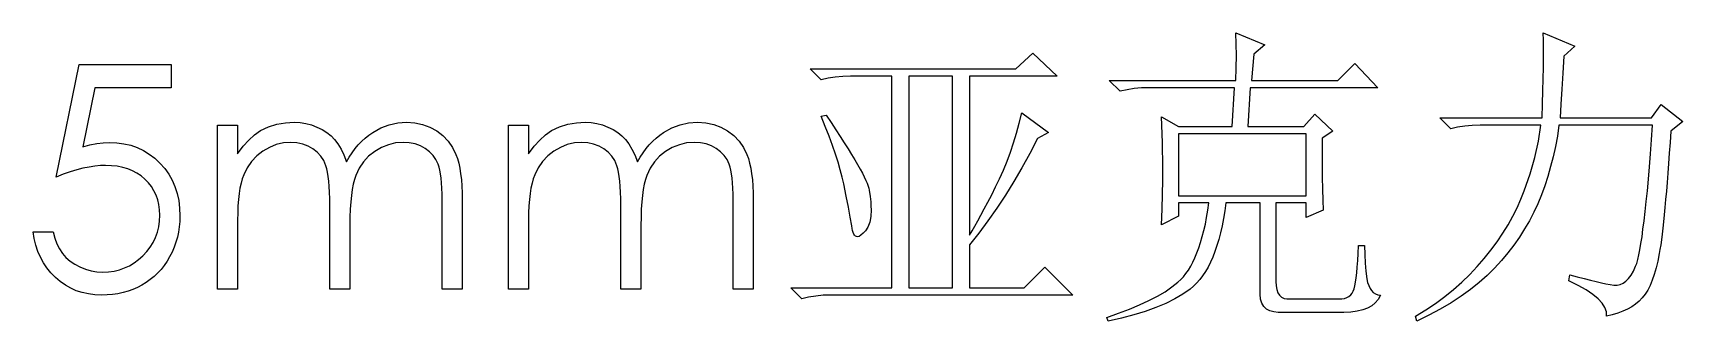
# Model space of a CAD drawing. Extents: x -270 to 328, y -806 to 376.
# Drawn here: x -269.8 to -129.9, y -82.9 to -58.4 of the extents above; entities that cross this region are included whole.
import ezdxf

# ---------------------------------------------------------------- set-up
doc = ezdxf.new("R2010")
doc.units = 0
doc.layers.get('0').update_dxf_attribs({"linetype": 'CONTINUOUS'})

msp = doc.modelspace()

# ---------------------------------------------------------------- linework, layer by layer
at = {"color": 7, "linetype": 'Continuous'}
for p, q in [((-167.79, -59.37), (-167.82, -58.43)), ((-167.82, -58.43), (-165.35, -59.44)), ((-141.74, -59.04), (-141.76, -58.43)), ((-141.76, -58.43), (-139.08, -59.56)), ((-186.47, -61.48), (-185.03, -60.14)), ((-185.03, -60.14), (-182.97, -62.1)), ((-167.77, -60.34), (-167.79, -59.37)), ((-165.35, -59.44), (-166.28, -60.24)), ((-141.73, -59.73), (-141.74, -59.04)), ((-141.72, -60.51), (-141.73, -59.73)), ((-139.08, -59.56), (-140, -60.39)), ((-267.83, -70.65), (-265.88, -61.12)), ((-265.88, -61.12), (-258.06, -61.12)), ((-258.06, -61.12), (-258.06, -63.08)), ((-203.89, -61.48), (-186.47, -61.48)), ((-202.96, -62.41), (-203.89, -61.48)), ((-167.82, -62.46), (-167.79, -61.38)), ((-167.79, -61.38), (-167.77, -60.34)), ((-166.28, -60.24), (-166.48, -62.46)), ((-159.17, -62.46), (-157.73, -61.01)), ((-157.73, -61.01), (-155.77, -63.08)), ((-141.75, -62.31), (-141.73, -61.37)), ((-141.73, -61.37), (-141.72, -60.51)), ((-140, -60.39), (-140.1, -61.83)), ((-202.38, -62.27), (-202.96, -62.41)), ((-201.77, -62.17), (-202.38, -62.27)), ((-201.14, -62.12), (-201.77, -62.17)), ((-200.49, -62.1), (-201.14, -62.12)), ((-196.98, -62.1), (-200.49, -62.1)), ((-196.98, -80.04), (-196.98, -62.1)), ((-195.54, -62.1), (-195.54, -80.04)), ((-191.83, -62.1), (-195.54, -62.1)), ((-191.83, -80.04), (-191.83, -62.1)), ((-182.97, -62.1), (-190.39, -62.1)), ((-190.39, -62.1), (-190.39, -75.58)), ((-177.61, -63.38), (-178.54, -62.46)), ((-178.54, -62.46), (-167.82, -62.46)), ((-166.48, -62.46), (-159.17, -62.46)), ((-141.78, -63.33), (-141.75, -62.31)), ((-140.1, -61.83), (-140.18, -63.19)), ((-264.54, -63.08), (-265.57, -68.09)), ((-258.06, -63.08), (-264.54, -63.08)), ((-177.03, -63.25), (-177.61, -63.38)), ((-176.43, -63.15), (-177.03, -63.25)), ((-175.8, -63.09), (-176.43, -63.15)), ((-175.14, -63.08), (-175.8, -63.09)), ((-167.93, -63.08), (-175.14, -63.08)), ((-168.13, -66.36), (-167.93, -63.08)), ((-166.59, -63.08), (-166.79, -66.36)), ((-155.77, -63.08), (-166.59, -63.08)), ((-141.81, -64.44), (-141.78, -63.33)), ((-140.18, -63.19), (-140.26, -64.46)), ((-202.96, -65.5), (-202.55, -65.4)), ((-202.62, -66.36), (-202.96, -65.5)), ((-202.55, -65.4), (-202.12, -66.03)), ((-186.17, -66.08), (-185.96, -65.21)), ((-185.96, -65.21), (-183.69, -66.87)), ((-174.03, -67.73), (-174.11, -65.54)), ((-174.11, -65.54), (-172.67, -66.36)), ((-162.05, -66.36), (-161.13, -65.33)), ((-161.13, -65.33), (-159.58, -66.76)), ((-149.59, -66.56), (-150.51, -65.63)), ((-150.51, -65.63), (-141.86, -65.63)), ((-141.86, -65.63), (-141.81, -64.44)), ((-140.26, -64.46), (-140.31, -65.63)), ((-140.31, -65.63), (-132.59, -65.63)), ((-132.59, -65.63), (-131.76, -64.5)), ((-131.76, -64.5), (-129.91, -65.94)), ((-254.15, -66.25), (-252.44, -66.25)), ((-254.15, -80.17), (-254.15, -66.25)), ((-252.44, -66.25), (-252.44, -68.67)), ((-251.49, -67.51), (-251, -67.07)), ((-251, -67.07), (-250.51, -66.71)), ((-250.51, -66.71), (-249.82, -66.4)), ((-249.82, -66.4), (-249.11, -66.18)), ((-249.11, -66.18), (-248.39, -66.05)), ((-248.39, -66.05), (-247.64, -66.01)), ((-247.64, -66.01), (-247.14, -66.03)), ((-247.14, -66.03), (-246.65, -66.11)), ((-246.65, -66.11), (-246.17, -66.23)), ((-246.17, -66.23), (-245.71, -66.41)), ((-245.71, -66.41), (-245.27, -66.62)), ((-245.27, -66.62), (-244.88, -66.87)), ((-244.88, -66.87), (-244.52, -67.15)), ((-241.62, -67.34), (-241.31, -67.09)), ((-241.31, -67.09), (-240.98, -66.86)), ((-240.98, -66.86), (-240.3, -66.49)), ((-240.3, -66.49), (-239.59, -66.22)), ((-239.59, -66.22), (-238.86, -66.06)), ((-238.86, -66.06), (-238.11, -66.01)), ((-238.11, -66.01), (-237.41, -66.05)), ((-237.41, -66.05), (-236.75, -66.19)), ((-236.75, -66.19), (-236.14, -66.41)), ((-236.14, -66.41), (-235.56, -66.73)), ((-235.56, -66.73), (-235.05, -67.13)), ((-235.05, -67.13), (-234.6, -67.6)), ((-229.48, -66.25), (-227.78, -66.25)), ((-229.48, -80.17), (-229.48, -66.25)), ((-227.78, -66.25), (-227.78, -68.67)), ((-226.82, -67.51), (-226.34, -67.07)), ((-226.34, -67.07), (-225.84, -66.71)), ((-225.84, -66.71), (-225.15, -66.4)), ((-225.15, -66.4), (-224.44, -66.18)), ((-224.44, -66.18), (-223.72, -66.05)), ((-223.72, -66.05), (-222.97, -66.01)), ((-222.97, -66.01), (-222.47, -66.03)), ((-222.47, -66.03), (-221.98, -66.11)), ((-221.98, -66.11), (-221.51, -66.23)), ((-221.51, -66.23), (-221.04, -66.41)), ((-221.04, -66.41), (-220.6, -66.62)), ((-220.6, -66.62), (-220.21, -66.87)), ((-220.21, -66.87), (-219.86, -67.15)), ((-216.96, -67.34), (-216.64, -67.09)), ((-216.64, -67.09), (-216.32, -66.86)), ((-216.32, -66.86), (-215.64, -66.49)), ((-215.64, -66.49), (-214.93, -66.22)), ((-214.93, -66.22), (-214.2, -66.06)), ((-214.2, -66.06), (-213.44, -66.01)), ((-213.44, -66.01), (-212.74, -66.05)), ((-212.74, -66.05), (-212.08, -66.19)), ((-212.08, -66.19), (-211.47, -66.41)), ((-211.47, -66.41), (-210.9, -66.73)), ((-210.9, -66.73), (-210.38, -67.13)), ((-210.38, -67.13), (-209.93, -67.6)), ((-202.3, -67.19), (-202.62, -66.36)), ((-202.12, -66.03), (-201.72, -66.64)), ((-201.72, -66.64), (-201.35, -67.21)), ((-186.66, -67.74), (-186.4, -66.92)), ((-186.4, -66.92), (-186.17, -66.08)), ((-183.69, -66.87), (-184.62, -67.39)), ((-172.67, -66.36), (-168.13, -66.36)), ((-172.67, -66.98), (-172.67, -72.23)), ((-161.85, -66.98), (-172.67, -66.98)), ((-166.79, -66.36), (-162.05, -66.36)), ((-161.85, -72.23), (-161.85, -66.98)), ((-159.58, -66.76), (-160.51, -67.36)), ((-149.01, -66.43), (-149.59, -66.56)), ((-148.4, -66.33), (-149.01, -66.43)), ((-147.77, -66.27), (-148.4, -66.33)), ((-147.11, -66.25), (-147.77, -66.27)), ((-141.96, -66.25), (-147.11, -66.25)), ((-142.16, -67.6), (-141.96, -66.25)), ((-140.42, -66.25), (-140.56, -67.17)), ((-132.48, -66.25), (-140.42, -66.25)), ((-132.57, -67.49), (-132.48, -66.25)), ((-130.94, -66.77), (-131, -67.71)), ((-129.91, -65.94), (-130.94, -66.77)), ((-265.57, -68.09), (-264.96, -67.93)), ((-264.96, -67.93), (-264.38, -67.81)), ((-264.38, -67.81), (-263.84, -67.74)), ((-263.84, -67.74), (-263.32, -67.72)), ((-263.32, -67.72), (-262.68, -67.74)), ((-262.68, -67.74), (-262.07, -67.83)), ((-262.07, -67.83), (-261.49, -67.96)), ((-261.49, -67.96), (-260.94, -68.15)), ((-260.94, -68.15), (-260.42, -68.4)), ((-260.42, -68.4), (-259.93, -68.7)), ((-252.44, -68.67), (-251.97, -68.04)), ((-251.97, -68.04), (-251.49, -67.51)), ((-250.29, -68.46), (-250.81, -68.86)), ((-249.74, -68.14), (-250.29, -68.46)), ((-249.16, -67.9), (-249.74, -68.14)), ((-248.56, -67.76), (-249.16, -67.9)), ((-247.94, -67.72), (-248.56, -67.76)), ((-247.41, -67.75), (-247.94, -67.72)), ((-246.92, -67.85), (-247.41, -67.75)), ((-246.47, -68.02), (-246.92, -67.85)), ((-246.06, -68.26), (-246.47, -68.02)), ((-245.69, -68.55), (-246.06, -68.26)), ((-244.52, -67.15), (-244.21, -67.47)), ((-244.21, -67.47), (-243.94, -67.84)), ((-243.94, -67.84), (-243.67, -68.28)), ((-243.67, -68.28), (-243.43, -68.78)), ((-242.74, -68.59), (-242.48, -68.24)), ((-242.48, -68.24), (-242.21, -67.92)), ((-242.21, -67.92), (-241.92, -67.62)), ((-241.92, -67.62), (-241.62, -67.34)), ((-240.81, -68.48), (-241.33, -68.89)), ((-240.25, -68.14), (-240.81, -68.48)), ((-239.66, -67.91), (-240.25, -68.14)), ((-239.05, -67.76), (-239.66, -67.91)), ((-238.4, -67.72), (-239.05, -67.76)), ((-237.88, -67.75), (-238.4, -67.72)), ((-237.39, -67.84), (-237.88, -67.75)), ((-236.94, -68), (-237.39, -67.84)), ((-236.53, -68.22), (-236.94, -68)), ((-236.17, -68.5), (-236.53, -68.22)), ((-235.87, -68.81), (-236.17, -68.5)), ((-234.6, -67.6), (-234.23, -68.14)), ((-234.23, -68.14), (-233.93, -68.75)), ((-227.78, -68.67), (-227.3, -68.04)), ((-227.3, -68.04), (-226.82, -67.51)), ((-225.63, -68.46), (-226.14, -68.86)), ((-225.07, -68.14), (-225.63, -68.46)), ((-224.49, -67.9), (-225.07, -68.14)), ((-223.89, -67.76), (-224.49, -67.9)), ((-223.27, -67.72), (-223.89, -67.76)), ((-222.75, -67.75), (-223.27, -67.72)), ((-222.26, -67.85), (-222.75, -67.75)), ((-221.8, -68.02), (-222.26, -67.85)), ((-221.39, -68.26), (-221.8, -68.02)), ((-221.02, -68.55), (-221.39, -68.26)), ((-219.86, -67.15), (-219.55, -67.47)), ((-219.55, -67.47), (-219.27, -67.84)), ((-219.27, -67.84), (-219.01, -68.28)), ((-219.01, -68.28), (-218.77, -68.78)), ((-218.07, -68.59), (-217.81, -68.24)), ((-217.81, -68.24), (-217.54, -67.92)), ((-217.54, -67.92), (-217.25, -67.62)), ((-217.25, -67.62), (-216.96, -67.34)), ((-216.15, -68.48), (-216.66, -68.89)), ((-215.59, -68.14), (-216.15, -68.48)), ((-214.99, -67.91), (-215.59, -68.14)), ((-214.38, -67.76), (-214.99, -67.91)), ((-213.74, -67.72), (-214.38, -67.76)), ((-213.21, -67.75), (-213.74, -67.72)), ((-212.72, -67.84), (-213.21, -67.75)), ((-212.27, -68), (-212.72, -67.84)), ((-211.87, -68.22), (-212.27, -68)), ((-211.5, -68.5), (-211.87, -68.22)), ((-211.2, -68.81), (-211.5, -68.5)), ((-209.93, -67.6), (-209.56, -68.14)), ((-209.56, -68.14), (-209.26, -68.75)), ((-202.02, -67.97), (-202.3, -67.19)), ((-201.76, -68.7), (-202.02, -67.97)), ((-201.35, -67.21), (-201.01, -67.75)), ((-201.01, -67.75), (-200.68, -68.26)), ((-200.68, -68.26), (-200.39, -68.73)), ((-186.92, -68.54), (-186.66, -67.74)), ((-184.62, -67.39), (-185.27, -68.64)), ((-174.01, -69.86), (-174.03, -67.73)), ((-160.51, -67.36), (-160.51, -69.55)), ((-142.47, -68.98), (-142.16, -67.6)), ((-140.72, -68.06), (-140.91, -68.93)), ((-140.56, -67.17), (-140.72, -68.06)), ((-132.66, -68.67), (-132.57, -67.49)), ((-131, -67.71), (-131.07, -68.62)), ((-265.55, -69.91), (-266.08, -70.05)), ((-265.03, -69.81), (-265.55, -69.91)), ((-264.54, -69.73), (-265.03, -69.81)), ((-264.07, -69.68), (-264.54, -69.73)), ((-263.63, -69.67), (-264.07, -69.68)), ((-263.12, -69.69), (-263.63, -69.67)), ((-262.64, -69.74), (-263.12, -69.69)), ((-262.18, -69.83), (-262.64, -69.74)), ((-261.75, -69.96), (-262.18, -69.83)), ((-259.93, -68.7), (-259.46, -69.06)), ((-259.46, -69.06), (-259.02, -69.47)), ((-259.02, -69.47), (-258.62, -69.92)), ((-258.62, -69.92), (-258.28, -70.4)), ((-251.62, -69.86), (-251.92, -70.46)), ((-251.25, -69.33), (-251.62, -69.86)), ((-250.81, -68.86), (-251.25, -69.33)), ((-245.38, -68.88), (-245.69, -68.55)), ((-245.13, -69.26), (-245.38, -68.88)), ((-244.95, -69.69), (-245.13, -69.26)), ((-244.87, -69.94), (-244.95, -69.69)), ((-243.43, -68.78), (-243.21, -69.37)), ((-243.21, -69.37), (-242.98, -68.97)), ((-242.98, -68.97), (-242.74, -68.59)), ((-242.12, -69.91), (-242.41, -70.51)), ((-241.76, -69.37), (-242.12, -69.91)), ((-241.33, -68.89), (-241.76, -69.37)), ((-235.62, -69.17), (-235.87, -68.81)), ((-235.43, -69.57), (-235.62, -69.17)), ((-235.35, -69.8), (-235.43, -69.57)), ((-235.29, -70.07), (-235.35, -69.8)), ((-233.93, -68.75), (-233.8, -69.09)), ((-233.8, -69.09), (-233.69, -69.48)), ((-233.69, -69.48), (-233.6, -69.9)), ((-233.6, -69.9), (-233.53, -70.37)), ((-226.95, -69.86), (-227.25, -70.46)), ((-226.58, -69.33), (-226.95, -69.86)), ((-226.14, -68.86), (-226.58, -69.33)), ((-220.72, -68.88), (-221.02, -68.55)), ((-220.47, -69.26), (-220.72, -68.88)), ((-220.28, -69.69), (-220.47, -69.26)), ((-220.2, -69.94), (-220.28, -69.69)), ((-218.77, -68.78), (-218.54, -69.37)), ((-218.54, -69.37), (-218.31, -68.97)), ((-218.31, -68.97), (-218.07, -68.59)), ((-217.46, -69.91), (-217.75, -70.51)), ((-217.09, -69.37), (-217.46, -69.91)), ((-216.66, -68.89), (-217.09, -69.37)), ((-210.95, -69.17), (-211.2, -68.81)), ((-210.76, -69.57), (-210.95, -69.17)), ((-210.68, -69.8), (-210.76, -69.57)), ((-210.62, -70.07), (-210.68, -69.8)), ((-209.26, -68.75), (-209.13, -69.09)), ((-209.13, -69.09), (-209.03, -69.48)), ((-209.03, -69.48), (-208.93, -69.9)), ((-208.93, -69.9), (-208.86, -70.37)), ((-201.54, -69.4), (-201.76, -68.7)), ((-201.35, -70.05), (-201.54, -69.4)), ((-200.39, -68.73), (-200.12, -69.18)), ((-200.12, -69.18), (-199.88, -69.59)), ((-199.88, -69.59), (-199.67, -69.97)), ((-187.52, -70.06), (-187.21, -69.31)), ((-187.21, -69.31), (-186.92, -68.54)), ((-185.95, -69.86), (-186.64, -71.04)), ((-185.27, -68.64), (-185.95, -69.86)), ((-174.01, -70.94), (-174.01, -69.86)), ((-160.51, -69.55), (-160.5, -70.66)), ((-142.86, -70.39), (-142.47, -68.98)), ((-141.13, -69.77), (-141.36, -70.59)), ((-140.91, -68.93), (-141.13, -69.77)), ((-132.84, -70.83), (-132.75, -69.78)), ((-132.75, -69.78), (-132.66, -68.67)), ((-131.13, -69.49), (-131.19, -70.31)), ((-131.07, -68.62), (-131.13, -69.49)), ((-267.22, -70.42), (-267.83, -70.65)), ((-266.64, -70.22), (-267.22, -70.42)), ((-266.08, -70.05), (-266.64, -70.22)), ((-261.35, -70.13), (-261.75, -69.96)), ((-260.97, -70.33), (-261.35, -70.13)), ((-260.61, -70.56), (-260.97, -70.33)), ((-260.29, -70.84), (-260.61, -70.56)), ((-259.99, -71.14), (-260.29, -70.84)), ((-259.74, -71.46), (-259.99, -71.14)), ((-258.28, -70.4), (-257.99, -70.92)), ((-257.99, -70.92), (-257.75, -71.46)), ((-252.14, -71.17), (-252.24, -71.59)), ((-252.04, -70.8), (-252.14, -71.17)), ((-251.92, -70.46), (-252.04, -70.8)), ((-244.81, -70.24), (-244.87, -69.94)), ((-244.75, -70.59), (-244.81, -70.24)), ((-244.71, -70.99), (-244.75, -70.59)), ((-244.67, -71.44), (-244.71, -70.99)), ((-242.63, -71.25), (-242.72, -71.7)), ((-242.53, -70.86), (-242.63, -71.25)), ((-242.41, -70.51), (-242.53, -70.86)), ((-235.23, -70.39), (-235.29, -70.07)), ((-235.18, -70.75), (-235.23, -70.39)), ((-235.15, -71.15), (-235.18, -70.75)), ((-235.12, -71.6), (-235.15, -71.15)), ((-233.53, -70.37), (-233.47, -70.87)), ((-233.47, -70.87), (-233.43, -71.42)), ((-227.48, -71.17), (-227.57, -71.59)), ((-227.37, -70.8), (-227.48, -71.17)), ((-227.25, -70.46), (-227.37, -70.8)), ((-220.14, -70.24), (-220.2, -69.94)), ((-220.09, -70.59), (-220.14, -70.24)), ((-220.04, -70.99), (-220.09, -70.59)), ((-220.01, -71.44), (-220.04, -70.99)), ((-217.97, -71.25), (-218.05, -71.7)), ((-217.86, -70.86), (-217.97, -71.25)), ((-217.75, -70.51), (-217.86, -70.86)), ((-210.56, -70.39), (-210.62, -70.07)), ((-210.51, -70.75), (-210.56, -70.39)), ((-210.48, -71.15), (-210.51, -70.75)), ((-210.45, -71.6), (-210.48, -71.15)), ((-208.86, -70.37), (-208.8, -70.87)), ((-208.8, -70.87), (-208.76, -71.42)), ((-201.18, -70.67), (-201.35, -70.05)), ((-201.05, -71.23), (-201.18, -70.67)), ((-200.84, -72.28), (-201.05, -71.23)), ((-199.67, -69.97), (-199.47, -70.32)), ((-199.47, -70.32), (-199.31, -70.64)), ((-199.31, -70.64), (-199.18, -70.93)), ((-199.18, -70.93), (-199.07, -71.18)), ((-199.07, -71.18), (-198.98, -71.41)), ((-188.18, -71.49), (-187.84, -70.79)), ((-187.84, -70.79), (-187.52, -70.06)), ((-186.64, -71.04), (-187.35, -72.18)), ((-174.03, -72.11), (-174.01, -70.94)), ((-160.5, -70.66), (-160.48, -71.68)), ((-143.36, -71.82), (-142.86, -70.39)), ((-141.36, -70.59), (-141.63, -71.39)), ((-132.93, -71.81), (-132.84, -70.83)), ((-131.25, -71.1), (-131.32, -71.85)), ((-131.19, -70.31), (-131.25, -71.1)), ((-259.53, -71.81), (-259.74, -71.46)), ((-259.35, -72.18), (-259.53, -71.81)), ((-259.21, -72.57), (-259.35, -72.18)), ((-259.11, -72.98), (-259.21, -72.57)), ((-257.75, -71.46), (-257.56, -72.04)), ((-257.56, -72.04), (-257.43, -72.64)), ((-257.43, -72.64), (-257.35, -73.28)), ((-252.37, -72.55), (-252.41, -73.1)), ((-252.31, -72.05), (-252.37, -72.55)), ((-252.24, -71.59), (-252.31, -72.05)), ((-244.65, -71.94), (-244.67, -71.44)), ((-244.63, -72.49), (-244.65, -71.94)), ((-244.63, -73.09), (-244.63, -72.49)), ((-242.79, -72.21), (-242.84, -72.76)), ((-242.72, -71.7), (-242.79, -72.21)), ((-235.11, -72.09), (-235.12, -71.6)), ((-235.1, -72.62), (-235.11, -72.09)), ((-235.1, -80.17), (-235.1, -72.62)), ((-233.43, -71.42), (-233.4, -72)), ((-233.4, -72), (-233.39, -72.63)), ((-233.39, -72.63), (-233.39, -80.17)), ((-227.7, -72.55), (-227.74, -73.1)), ((-227.64, -72.05), (-227.7, -72.55)), ((-227.57, -71.59), (-227.64, -72.05)), ((-219.98, -71.94), (-220.01, -71.44)), ((-219.96, -72.49), (-219.98, -71.94)), ((-219.96, -73.09), (-219.96, -72.49)), ((-218.12, -72.21), (-218.18, -72.76)), ((-218.05, -71.7), (-218.12, -72.21)), ((-210.44, -72.09), (-210.45, -71.6)), ((-210.43, -72.62), (-210.44, -72.09)), ((-210.43, -80.17), (-210.43, -72.62)), ((-208.76, -71.42), (-208.73, -72)), ((-208.73, -72), (-208.73, -72.63)), ((-208.73, -72.63), (-208.73, -80.17)), ((-200.65, -73.21), (-200.84, -72.28)), ((-198.98, -71.41), (-198.92, -71.6)), ((-198.92, -71.6), (-198.89, -71.76)), ((-198.89, -71.76), (-198.82, -72.29)), ((-198.82, -72.29), (-198.77, -72.75)), ((-188.84, -72.77), (-188.51, -72.15)), ((-188.51, -72.15), (-188.18, -71.49)), ((-187.35, -72.18), (-188.08, -73.29)), ((-174.06, -73.36), (-174.03, -72.11)), ((-172.67, -72.23), (-161.85, -72.23)), ((-160.48, -71.68), (-160.45, -72.61)), ((-160.45, -72.61), (-160.41, -73.46)), ((-143.97, -73.26), (-143.65, -72.54)), ((-143.65, -72.54), (-143.36, -71.82)), ((-141.91, -72.16), (-142.22, -72.91)), ((-141.63, -71.39), (-141.91, -72.16)), ((-133.11, -73.57), (-133.02, -72.72)), ((-133.02, -72.72), (-132.93, -71.81)), ((-131.38, -72.56), (-131.44, -73.23)), ((-131.32, -71.85), (-131.38, -72.56)), ((-259.06, -73.42), (-259.11, -72.98)), ((-259.04, -73.87), (-259.06, -73.42)), ((-259.06, -74.38), (-259.04, -73.87)), ((-257.35, -73.28), (-257.33, -73.95)), ((-257.33, -73.95), (-257.34, -74.41)), ((-252.43, -73.68), (-252.44, -74.31)), ((-252.41, -73.1), (-252.43, -73.68)), ((-244.63, -80.17), (-244.63, -73.09)), ((-242.91, -74.04), (-242.92, -74.76)), ((-242.89, -73.37), (-242.91, -74.04)), ((-242.84, -72.76), (-242.89, -73.37)), ((-227.77, -73.68), (-227.78, -74.31)), ((-227.74, -73.1), (-227.77, -73.68)), ((-219.96, -80.17), (-219.96, -73.09)), ((-218.24, -74.04), (-218.25, -74.76)), ((-218.22, -73.37), (-218.24, -74.04)), ((-218.18, -72.76), (-218.22, -73.37)), ((-200.5, -74.05), (-200.65, -73.21)), ((-200.38, -74.78), (-200.5, -74.05)), ((-198.76, -74), (-198.85, -74.49)), ((-198.77, -72.75), (-198.75, -73.12)), ((-198.73, -73.42), (-198.76, -74)), ((-198.75, -73.12), (-198.73, -73.42)), ((-189.69, -74.37), (-189.42, -73.88)), ((-189.42, -73.88), (-189.14, -73.35)), ((-189.14, -73.35), (-188.84, -72.77)), ((-188.08, -73.29), (-188.83, -74.37)), ((-174.11, -74.7), (-174.06, -73.36)), ((-172.67, -73.98), (-174.11, -74.7)), ((-170.09, -72.84), (-172.67, -72.84)), ((-172.67, -72.84), (-172.67, -73.98)), ((-170.4, -74.64), (-170.29, -74.07)), ((-170.29, -74.07), (-170.19, -73.47)), ((-170.19, -73.47), (-170.09, -72.84)), ((-168.74, -73.52), (-168.85, -74.17)), ((-168.65, -72.84), (-168.74, -73.52)), ((-165.76, -72.84), (-168.65, -72.84)), ((-165.76, -80.12), (-165.76, -72.84)), ((-161.85, -72.84), (-164.42, -72.84)), ((-164.42, -72.84), (-164.42, -79.51)), ((-161.85, -74.08), (-161.85, -72.84)), ((-160.41, -73.46), (-161.85, -74.08)), ((-144.74, -74.7), (-144.34, -73.98)), ((-144.34, -73.98), (-143.97, -73.26)), ((-142.56, -73.63), (-142.93, -74.35)), ((-142.22, -72.91), (-142.56, -73.63)), ((-133.2, -74.35), (-133.11, -73.57)), ((-131.5, -73.86), (-131.56, -74.44)), ((-131.44, -73.23), (-131.5, -73.86)), ((-269.68, -75.87), (-269.78, -75.29)), ((-269.78, -75.29), (-268.07, -75.29)), ((-268.07, -75.29), (-267.94, -75.83)), ((-259.39, -75.77), (-259.23, -75.33)), ((-259.23, -75.33), (-259.12, -74.87)), ((-259.12, -74.87), (-259.06, -74.38)), ((-257.45, -75.32), (-257.54, -75.76)), ((-257.38, -74.87), (-257.45, -75.32)), ((-257.34, -74.41), (-257.38, -74.87)), ((-252.44, -74.31), (-252.44, -80.17)), ((-242.92, -74.76), (-242.92, -80.17)), ((-227.78, -74.31), (-227.78, -80.17)), ((-218.25, -74.76), (-218.25, -80.17)), ((-200.35, -75), (-200.38, -74.78)), ((-200.31, -75.19), (-200.35, -75)), ((-200.26, -75.35), (-200.31, -75.19)), ((-200.2, -75.48), (-200.26, -75.35)), ((-200.13, -75.58), (-200.2, -75.48)), ((-199.41, -75.42), (-199.6, -75.58)), ((-199.2, -75.2), (-199.41, -75.42)), ((-199, -74.89), (-199.2, -75.2)), ((-198.85, -74.49), (-199, -74.89)), ((-190.39, -75.58), (-190.17, -75.22)), ((-189.6, -75.41), (-190.39, -76.41)), ((-190.17, -75.22), (-189.94, -74.82)), ((-189.94, -74.82), (-189.69, -74.37)), ((-188.83, -74.37), (-189.6, -75.41)), ((-170.66, -75.7), (-170.53, -75.18)), ((-170.53, -75.18), (-170.4, -74.64)), ((-169.11, -75.37), (-169.26, -75.94)), ((-168.98, -74.79), (-169.11, -75.37)), ((-168.85, -74.17), (-168.98, -74.79)), ((-145.67, -76.13), (-145.19, -75.41)), ((-145.19, -75.41), (-144.74, -74.7)), ((-143.34, -75.05), (-143.78, -75.74)), ((-142.93, -74.35), (-143.34, -75.05)), ((-133.38, -75.71), (-133.3, -75.06)), ((-133.3, -75.06), (-133.2, -74.35)), ((-131.68, -75.5), (-131.74, -75.97)), ((-131.62, -74.99), (-131.68, -75.5)), ((-131.56, -74.44), (-131.62, -74.99)), ((-269.55, -76.42), (-269.68, -75.87)), ((-269.37, -76.95), (-269.55, -76.42)), ((-267.94, -75.83), (-267.76, -76.31)), ((-267.76, -76.31), (-267.54, -76.75)), ((-267.54, -76.75), (-267.29, -77.13)), ((-260.13, -76.97), (-259.84, -76.59)), ((-259.84, -76.59), (-259.59, -76.19)), ((-259.59, -76.19), (-259.39, -75.77)), ((-257.82, -76.6), (-257.99, -77.01)), ((-257.67, -76.18), (-257.82, -76.6)), ((-257.54, -75.76), (-257.67, -76.18)), ((-200.05, -75.66), (-200.13, -75.58)), ((-199.97, -75.7), (-200.05, -75.66)), ((-199.87, -75.71), (-199.97, -75.7)), ((-199.75, -75.68), (-199.87, -75.71)), ((-199.6, -75.58), (-199.75, -75.68)), ((-190.39, -76.41), (-190.39, -80.04)), ((-171.11, -77.08), (-170.95, -76.65)), ((-170.95, -76.65), (-170.8, -76.19)), ((-170.8, -76.19), (-170.66, -75.7)), ((-169.42, -76.46), (-169.59, -76.97)), ((-169.26, -75.94), (-169.42, -76.46)), ((-157.44, -77.12), (-157.42, -76.46)), ((-157.42, -76.46), (-156.9, -76.46)), ((-156.9, -76.46), (-156.89, -77.21)), ((-146.76, -77.55), (-146.19, -76.84)), ((-146.19, -76.84), (-145.67, -76.13)), ((-144.25, -76.42), (-144.76, -77.08)), ((-143.78, -75.74), (-144.25, -76.42)), ((-133.65, -77.26), (-133.56, -76.81)), ((-133.56, -76.81), (-133.48, -76.29)), ((-133.48, -76.29), (-133.38, -75.71)), ((-131.86, -76.79), (-131.92, -77.13)), ((-131.8, -76.4), (-131.86, -76.79)), ((-131.74, -75.97), (-131.8, -76.4)), ((-269.15, -77.44), (-269.37, -76.95)), ((-268.89, -77.92), (-269.15, -77.44)), ((-268.6, -78.36), (-268.89, -77.92)), ((-267.29, -77.13), (-266.99, -77.47)), ((-266.99, -77.47), (-266.64, -77.77)), ((-266.64, -77.77), (-266.25, -78.04)), ((-266.25, -78.04), (-265.81, -78.27)), ((-265.81, -78.27), (-265.34, -78.46)), ((-262.02, -78.36), (-261.61, -78.17)), ((-261.61, -78.17), (-261.21, -77.93)), ((-261.21, -77.93), (-260.83, -77.65)), ((-260.83, -77.65), (-260.46, -77.32)), ((-260.46, -77.32), (-260.13, -76.97)), ((-258.67, -78.15), (-258.93, -78.48)), ((-258.42, -77.79), (-258.67, -78.15)), ((-258.2, -77.41), (-258.42, -77.79)), ((-257.99, -77.01), (-258.2, -77.41)), ((-185.75, -80.04), (-184, -78.29)), ((-184, -78.29), (-181.63, -80.66)), ((-171.84, -78.55), (-171.64, -78.22)), ((-171.64, -78.22), (-171.46, -77.87)), ((-171.46, -77.87), (-171.28, -77.49)), ((-171.28, -77.49), (-171.11, -77.08)), ((-170.17, -78.29), (-170.4, -78.67)), ((-169.96, -77.88), (-170.17, -78.29)), ((-169.77, -77.44), (-169.96, -77.88)), ((-169.59, -76.97), (-169.77, -77.44)), ((-157.56, -78.76), (-157.52, -78.28)), ((-157.52, -78.28), (-157.48, -77.73)), ((-157.48, -77.73), (-157.44, -77.12)), ((-156.89, -77.21), (-156.85, -77.94)), ((-156.85, -77.94), (-156.79, -78.63)), ((-147.99, -78.92), (-147.35, -78.24)), ((-147.35, -78.24), (-146.76, -77.55)), ((-145.3, -77.73), (-145.88, -78.37)), ((-144.76, -77.08), (-145.3, -77.73)), ((-134.11, -78.63), (-133.93, -78.22)), ((-133.93, -78.22), (-133.83, -77.97)), ((-133.83, -77.97), (-133.75, -77.65)), ((-133.75, -77.65), (-133.65, -77.26)), ((-132.04, -77.77), (-132.18, -78.35)), ((-131.92, -77.13), (-132.04, -77.77)), ((-268.26, -78.77), (-268.6, -78.36)), ((-267.88, -79.16), (-268.26, -78.77)), ((-267.47, -79.52), (-267.88, -79.16)), ((-267.04, -79.82), (-267.47, -79.52)), ((-265.34, -78.46), (-264.86, -78.6)), ((-264.86, -78.6), (-264.37, -78.68)), ((-264.37, -78.68), (-263.87, -78.71)), ((-263.87, -78.71), (-263.38, -78.68)), ((-263.38, -78.68), (-262.91, -78.62)), ((-262.91, -78.62), (-262.46, -78.51)), ((-262.46, -78.51), (-262.02, -78.36)), ((-260.19, -79.6), (-260.55, -79.82)), ((-259.85, -79.35), (-260.19, -79.6)), ((-259.52, -79.09), (-259.85, -79.35)), ((-259.22, -78.8), (-259.52, -79.09)), ((-258.93, -78.48), (-259.22, -78.8)), ((-173.23, -79.97), (-172.72, -79.57)), ((-172.72, -79.57), (-172.49, -79.35)), ((-172.49, -79.35), (-172.26, -79.11)), ((-172.26, -79.11), (-172.04, -78.84)), ((-172.04, -78.84), (-171.84, -78.55)), ((-171.14, -79.64), (-171.41, -79.91)), ((-170.88, -79.35), (-171.14, -79.64)), ((-170.63, -79.03), (-170.88, -79.35)), ((-170.4, -78.67), (-170.63, -79.03)), ((-164.42, -79.51), (-164.4, -79.88)), ((-157.72, -79.87), (-157.66, -79.56)), ((-157.66, -79.56), (-157.61, -79.19)), ((-157.61, -79.19), (-157.56, -78.76)), ((-156.79, -78.63), (-156.7, -79.29)), ((-156.7, -79.29), (-156.64, -79.6)), ((-156.64, -79.6), (-156.55, -79.86)), ((-149.37, -80.19), (-148.66, -79.56)), ((-148.66, -79.56), (-147.99, -78.92)), ((-147.18, -79.6), (-147.92, -80.19)), ((-146.5, -78.99), (-147.18, -79.6)), ((-145.88, -78.37), (-146.5, -78.99)), ((-139.59, -79.45), (-139.49, -78.94)), ((-138.8, -79.84), (-139.59, -79.45)), ((-139.49, -78.94), (-138.87, -79.11)), ((-138.87, -79.11), (-138.29, -79.26)), ((-138.29, -79.26), (-137.76, -79.4)), ((-137.76, -79.4), (-137.27, -79.52)), ((-137.27, -79.52), (-136.83, -79.62)), ((-136.83, -79.62), (-136.44, -79.7)), ((-136.44, -79.7), (-136.09, -79.77)), ((-135.24, -79.77), (-134.99, -79.66)), ((-134.99, -79.66), (-134.75, -79.49)), ((-134.75, -79.49), (-134.52, -79.26)), ((-134.52, -79.26), (-134.31, -78.97)), ((-134.31, -78.97), (-134.11, -78.63)), ((-132.51, -79.39), (-132.7, -79.84)), ((-132.34, -78.9), (-132.51, -79.39)), ((-132.18, -78.35), (-132.34, -78.9)), ((-266.58, -80.08), (-267.04, -79.82)), ((-266.11, -80.29), (-266.58, -80.08)), ((-265.61, -80.45), (-266.11, -80.29)), ((-265.09, -80.56), (-265.61, -80.45)), ((-264.54, -80.64), (-265.09, -80.56)), ((-263.97, -80.66), (-264.54, -80.64)), ((-263.49, -80.65), (-263.97, -80.66)), ((-263.03, -80.61), (-263.49, -80.65)), ((-262.58, -80.54), (-263.03, -80.61)), ((-262.14, -80.45), (-262.58, -80.54)), ((-261.72, -80.33), (-262.14, -80.45)), ((-261.32, -80.19), (-261.72, -80.33)), ((-260.93, -80.02), (-261.32, -80.19)), ((-260.55, -79.82), (-260.93, -80.02)), ((-252.44, -80.17), (-254.15, -80.17)), ((-242.92, -80.17), (-244.63, -80.17)), ((-233.39, -80.17), (-235.1, -80.17)), ((-227.78, -80.17), (-229.48, -80.17)), ((-218.25, -80.17), (-219.96, -80.17)), ((-208.73, -80.17), (-210.43, -80.17)), ((-204.61, -80.97), (-205.53, -80.04)), ((-205.53, -80.04), (-196.98, -80.04)), ((-204.03, -80.84), (-204.61, -80.97)), ((-203.42, -80.74), (-204.03, -80.84)), ((-202.79, -80.68), (-203.42, -80.74)), ((-202.13, -80.66), (-202.79, -80.68)), ((-181.63, -80.66), (-202.13, -80.66)), ((-195.54, -80.04), (-191.83, -80.04)), ((-190.39, -80.04), (-185.75, -80.04)), ((-175.97, -81.49), (-175.18, -81.13)), ((-175.18, -81.13), (-174.46, -80.75)), ((-174.46, -80.75), (-173.81, -80.37)), ((-173.81, -80.37), (-173.23, -79.97)), ((-172.99, -80.98), (-173.75, -81.36)), ((-172.3, -80.58), (-172.99, -80.98)), ((-171.69, -80.15), (-172.3, -80.58)), ((-171.41, -79.91), (-171.69, -80.15)), ((-165.76, -80.59), (-165.76, -80.12)), ((-165.71, -81), (-165.76, -80.59)), ((-165.6, -81.34), (-165.71, -81)), ((-164.4, -79.88), (-164.35, -80.2)), ((-164.35, -80.2), (-164.25, -80.46)), ((-164.25, -80.46), (-164.11, -80.67)), ((-164.11, -80.67), (-163.94, -80.83)), ((-163.94, -80.83), (-163.73, -80.94)), ((-163.73, -80.94), (-163.48, -80.99)), ((-163.48, -80.99), (-163.19, -80.99)), ((-163.19, -80.99), (-159.07, -80.99)), ((-159.07, -80.99), (-158.82, -80.98)), ((-158.82, -80.98), (-158.6, -80.94)), ((-158.6, -80.94), (-158.4, -80.87)), ((-158.4, -80.87), (-158.23, -80.77)), ((-158.23, -80.77), (-158.08, -80.65)), ((-158.08, -80.65), (-157.96, -80.5)), ((-157.96, -80.5), (-157.86, -80.32)), ((-157.86, -80.32), (-157.78, -80.12)), ((-157.78, -80.12), (-157.72, -79.87)), ((-156.55, -79.86), (-156.44, -80.09)), ((-156.44, -80.09), (-156.31, -80.28)), ((-156.31, -80.28), (-156.16, -80.44)), ((-156.16, -80.44), (-155.98, -80.56)), ((-155.75, -81.02), (-155.99, -81.31)), ((-155.98, -80.56), (-155.78, -80.64)), ((-155.78, -80.64), (-155.56, -80.68)), ((-155.56, -80.68), (-155.75, -81.02)), ((-150.9, -81.37), (-150.11, -80.79)), ((-150.11, -80.79), (-149.37, -80.19)), ((-148.71, -80.76), (-149.56, -81.31)), ((-147.92, -80.19), (-148.71, -80.76)), ((-138.12, -80.22), (-138.8, -79.84)), ((-137.55, -80.6), (-138.12, -80.22)), ((-137.09, -80.98), (-137.55, -80.6)), ((-136.75, -81.35), (-137.09, -80.98)), ((-136.09, -79.77), (-135.78, -79.82)), ((-135.78, -79.82), (-135.5, -79.82)), ((-135.5, -79.82), (-135.24, -79.77)), ((-133.36, -80.9), (-133.62, -81.17)), ((-133.12, -80.59), (-133.36, -80.9)), ((-132.9, -80.24), (-133.12, -80.59)), ((-132.7, -79.84), (-132.9, -80.24)), ((-178.75, -82.55), (-177.75, -82.2)), ((-177.75, -82.2), (-176.82, -81.85)), ((-176.47, -82.34), (-177.52, -82.61)), ((-176.82, -81.85), (-175.97, -81.49)), ((-175.49, -82.04), (-176.47, -82.34)), ((-174.59, -81.71), (-175.49, -82.04)), ((-173.75, -81.36), (-174.59, -81.71)), ((-165.43, -81.63), (-165.6, -81.34)), ((-165.21, -81.84), (-165.43, -81.63)), ((-164.93, -82), (-165.21, -81.84)), ((-164.6, -82.09), (-164.93, -82)), ((-164.22, -82.13), (-164.6, -82.09)), ((-158.65, -82.13), (-164.22, -82.13)), ((-158.07, -82.1), (-158.65, -82.13)), ((-157.53, -82.03), (-158.07, -82.1)), ((-157.06, -81.92), (-157.53, -82.03)), ((-156.64, -81.76), (-157.06, -81.92)), ((-156.29, -81.56), (-156.64, -81.76)), ((-155.99, -81.31), (-156.29, -81.56)), ((-152.57, -82.45), (-151.72, -81.92)), ((-152.47, -82.86), (-152.57, -82.45)), ((-151.45, -82.36), (-152.47, -82.86)), ((-151.72, -81.92), (-150.9, -81.37)), ((-150.48, -81.84), (-151.45, -82.36)), ((-149.56, -81.31), (-150.48, -81.84)), ((-136.52, -81.72), (-136.75, -81.35)), ((-136.4, -82.08), (-136.52, -81.72)), ((-136.4, -82.45), (-136.4, -82.08)), ((-135.9, -82.33), (-136.4, -82.45)), ((-135.44, -82.19), (-135.9, -82.33)), ((-135.01, -82.03), (-135.44, -82.19)), ((-134.61, -81.85), (-135.01, -82.03)), ((-134.25, -81.65), (-134.61, -81.85)), ((-133.92, -81.42), (-134.25, -81.65)), ((-133.62, -81.17), (-133.92, -81.42)), ((-178.64, -82.86), (-178.75, -82.55)), ((-177.52, -82.61), (-178.64, -82.86))]:
    msp.add_line(p, q, dxfattribs=at)

doc.saveas('drawing.dxf')
